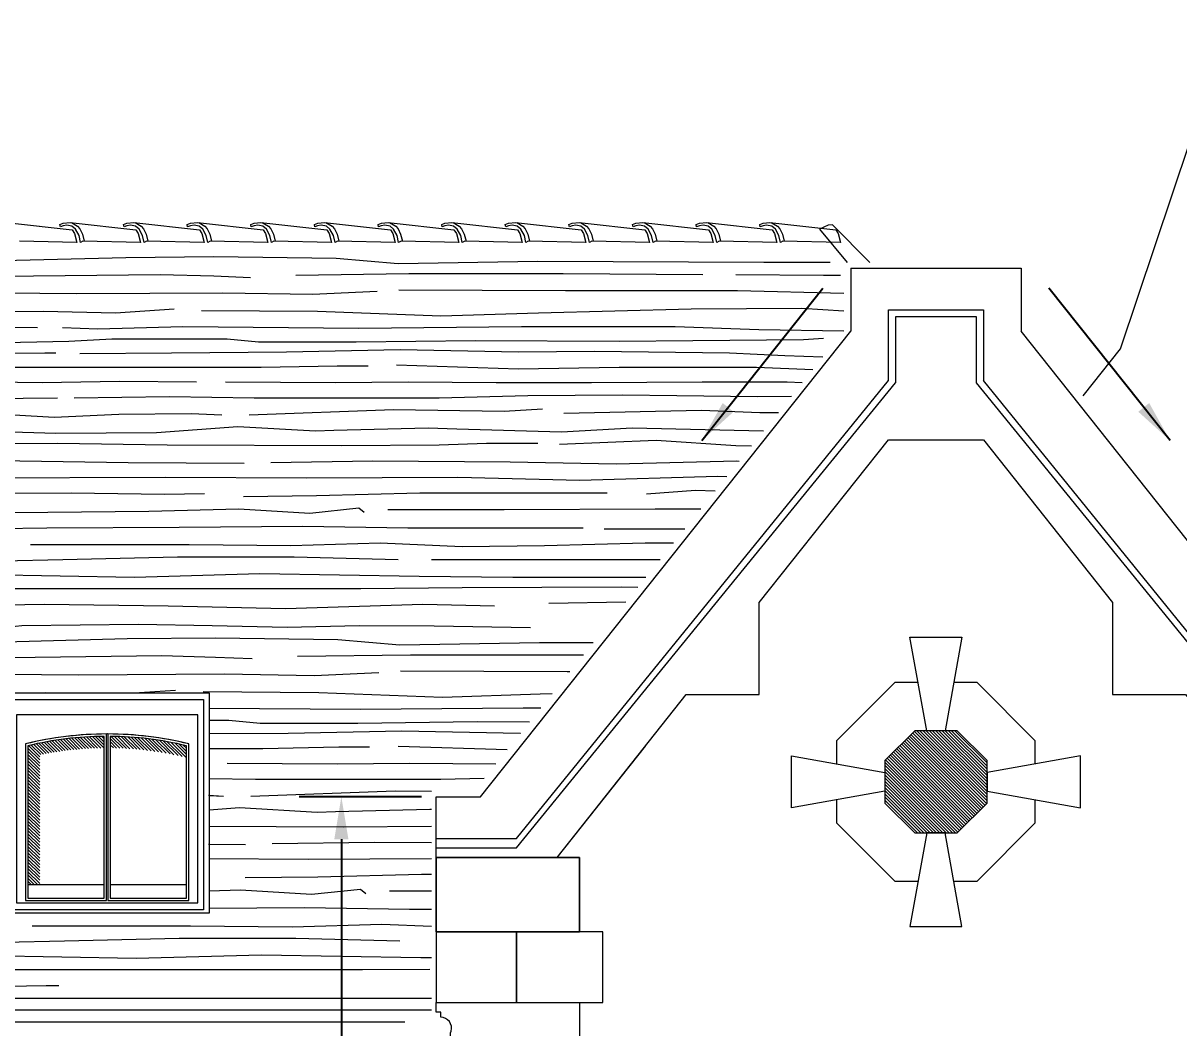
# Model space of a CAD drawing. Header units: millimetres. Extents: x -17502 to -16646, y 1856 to 2034.
# Drawn here: x -16856.463 to -16851.551, y 1867.51 to 1871.781 of the extents above; entities that cross this region are included whole.
import ezdxf

# ---------------------------------------------------------------- set-up
doc = ezdxf.new("R2010")
doc.units = ezdxf.units.MM
doc.layers.get('0').update_dxf_attribs({"lineweight": 9})
doc.layers.get('Defpoints').update_dxf_attribs({"lineweight": 9})
doc.layers.add('blocs', color=7, linetype='Continuous')
doc.layers.add('COUPE', color=7, linetype='Continuous', lineweight=9)
doc.styles.get("Standard").update_dxf_attribs({"font": 'times.ttf'})
doc.dimstyles.get("Standard").update_dxf_attribs({"dimtxt": 0.18, "dimasz": 0.18, "dimexe": 0.18, "dimexo": 0.0625, "dimgap": 0.09, "dimtad": 0, "dimtih": 1, "dimtoh": 1, "dimzin": 0, "dimdsep": 46, "dimtxsty": 'Standard', "dimcen": 0.09, "dimadec": 0, "dimazin": 0, "dimtfac": 1, "dimtofl": 0, "dimtmove": 0, "dimatfit": 3, "dimfxl": 1, "dimtolj": 1, "dimtzin": 0, "dimarcsym": 0})

# ---------------------------------------------------------------- blocks, each defined once
blk = doc.blocks.new('*D535')
at = {"color": 0, "lineweight": -2, "transparency": 16777216}
for p, q in [((-16854.7702, 1868.4923), (-16855.2902, 1868.4923)), ((-16855.1102, 1868.3123), (-16855.1102, 1864.8672)), ((-16855.1102, 1861.0585), (-16855.1102, 1864.5036)), ((-16854.5808, 1860.8785), (-16855.2902, 1860.8785))]:
    blk.add_line(p, q, dxfattribs=at)
at = {"color": 0, "lineweight": 9, "transparency": 16777216}
for points in [[(-16855.1402, 1868.3123), (-16855.0802, 1868.3123), (-16855.1102, 1868.4923)], [(-16855.1402, 1861.0585), (-16855.0802, 1861.0585), (-16855.1102, 1860.8785)]]:
    blk.add_solid(points, dxfattribs=at)
at = {"layer": 'Defpoints', "color": 0, "lineweight": 9, "transparency": 16777216}
for p in [(-16854.7077, 1868.4923), (-16855.1102, 1860.8785), (-16854.5183, 1860.8785)]:
    blk.add_point(p, dxfattribs=at)
at = {"color": 0, "lineweight": 9, "transparency": 16777216, "insert": (-16855.1102, 1864.6854), "char_height": 0.18, "attachment_point": 5}
blk.add_mtext('\\A1;7.61', dxfattribs=at)

msp = doc.modelspace()

# ---------------------------------------------------------------- hatches: boundary and pattern name
at = {"lineweight": 9}
h = msp.add_hatch(dxfattribs=at)
h.set_pattern_fill('ANSI31', color=252, scale=0.003, angle=90, style=0)
h.set_pattern_definition([(135, (3437.796645, 3147.050812), (-0.006735192091, -0.006735192091), [])])
h.paths.add_polyline_path([(-16855.3658, 1866.0789), (-16855.5253, 1866.0789), (-16855.5253, 1865.6589), (-16855.3658, 1865.6589)])
h.paths.add_polyline_path([(-16852.366, 1868.6462), (-16852.4933, 1868.7734), (-16852.6733, 1868.7734), (-16852.8006, 1868.6462), (-16852.8006, 1868.4662), (-16852.6733, 1868.3389), (-16852.4933, 1868.3389), (-16852.366, 1868.4662)])
h.paths.add_polyline_path([(-16852.1333, 1866.2089), (-16852.3233, 1866.2089), (-16852.3233, 1866.0589), (-16852.1333, 1866.0589)])
h.paths.add_polyline_path([(-16852.3433, 1866.2089), (-16852.5333, 1866.2089), (-16852.5333, 1866.0589), (-16852.3433, 1866.0589)])
h.paths.add_polyline_path([(-16852.6333, 1866.2089), (-16852.8233, 1866.2089), (-16852.8233, 1866.0589), (-16852.6333, 1866.0589)])
h.paths.add_polyline_path([(-16852.8433, 1866.2089), (-16853.0333, 1866.2089), (-16853.0333, 1865.9249), (-16853.0333, 1865.7129), (-16852.8833, 1865.7129), (-16852.8833, 1866.0589), (-16852.8433, 1866.0589)])
h.paths.add_polyline_path([(-16852.8833, 1865.6929), (-16853.0333, 1865.6929), (-16853.0333, 1865.5909), (-16853.0333, 1865.2569), (-16853.0333, 1865.2049), (-16852.8833, 1865.2049)])
h.paths.add_polyline_path([(-16852.8833, 1865.1849), (-16853.0333, 1865.1849), (-16853.0333, 1864.9229), (-16853.0333, 1864.6889), (-16852.8833, 1864.6889)])
h = msp.add_hatch(dxfattribs=at)
h.set_pattern_fill('ANSI31', color=252, scale=0.003, angle=90, style=0)
h.set_pattern_definition([(135, (3132.356691, 3451.979851), (-0.006735192091, -0.006735192091), [])])
h.paths.add_polyline_path([(-16856.0929, 1868.7495), (-16856.0929, 1868.7002, -0.058182), (-16855.7684, 1868.6594), (-16855.7684, 1868.7094, 0.057294)])
h.paths.add_polyline_path([(-16856.1179, 1868.7495, 0.057294), (-16856.4423, 1868.7094), (-16856.4423, 1868.1191), (-16856.3923, 1868.1191), (-16856.3923, 1868.6707, -0.049063), (-16856.1179, 1868.7002)])

# ---------------------------------------------------------------- linework, layer by layer
for points in [[(-16852.9453, 1870.7397), (-16852.9453, 1870.7397), (-16852.9453, 1870.4715)], [(-16852.9453, 1870.7397), (-16852.2212, 1870.7397)], [(-16852.2212, 1870.7397), (-16852.2212, 1870.7397), (-16852.2212, 1870.4715)], [(-16852.7853, 1870.2625), (-16852.7853, 1870.5624), (-16852.3811, 1870.5624), (-16852.3812, 1870.2625)], [(-16852.4112, 1870.2525), (-16852.4112, 1870.5324), (-16852.7553, 1870.5324), (-16852.7553, 1870.2525)], [(-16854.5183, 1868.4923), (-16852.9453, 1870.4715)], [(-16850.6483, 1868.4923), (-16852.2212, 1870.4715)], [(-16854.3654, 1868.315), (-16852.7853, 1870.2625)], [(-16854.3654, 1868.275), (-16852.7553, 1870.2525)], [(-16850.8011, 1868.275), (-16852.4112, 1870.2525)], [(-16850.8011, 1868.315), (-16852.3812, 1870.2625)], [(-16854.1933, 1868.235), (-16853.6446, 1868.9268), (-16853.334, 1868.9268), (-16853.334, 1869.3185), (-16852.7853, 1870.0104), (-16852.3812, 1870.0104), (-16851.8325, 1869.3185), (-16851.8325, 1868.9268), (-16851.5219, 1868.9268), (-16850.9732, 1868.235)], [(-16852.7853, 1870.0104), (-16852.3812, 1870.0104)], [(-16852.6591, 1868.9782), (-16852.7581, 1868.9782), (-16853.0053, 1868.731), (-16853.0053, 1868.632)], [(-16852.1613, 1868.632), (-16852.1613, 1868.731), (-16852.4085, 1868.9782), (-16852.5074, 1868.9782)], [(-16854.1933, 1868.235), (-16853.818, 1868.7082)], [(-16854.7077, 1868.235), (-16854.7077, 1868.4923), (-16854.5183, 1868.4923)], [(-16853.0053, 1868.4803), (-16853.0053, 1868.3813), (-16852.7581, 1868.1341), (-16852.6591, 1868.1341)], [(-16852.5074, 1868.1341), (-16852.4085, 1868.1341), (-16852.1613, 1868.3813), (-16852.1613, 1868.4803)], [(-16854.7077, 1868.275), (-16854.7077, 1868.315), (-16854.3654, 1868.315)], [(-16854.7077, 1868.235), (-16854.7077, 1868.275), (-16854.3654, 1868.275)], [(-16854.7272, 1867.6354), (-16863.7273, 1867.6354)], [(-16854.7272, 1867.5854), (-16863.7273, 1867.5854)], [(-16854.8399, 1867.5354), (-16863.7273, 1867.5354)]]:
    msp.add_lwpolyline(points, dxfattribs=at)
for points in [[(-16852.4729, 1869.1704), (-16852.5442, 1868.7734), (-16852.6223, 1868.7734), (-16852.6937, 1869.1704)], [(-16856.5337, 1868.9344), (-16855.6725, 1868.9344), (-16855.6725, 1867.9979), (-16856.5337, 1867.9979)], [(-16856.5143, 1868.9055), (-16855.6964, 1868.9055), (-16855.6964, 1868.0123), (-16856.5143, 1868.0123)], [(-16855.7204, 1868.8407), (-16856.4904, 1868.8407), (-16856.4904, 1868.0413), (-16855.7204, 1868.0413)], [(-16852.4933, 1868.3389), (-16852.366, 1868.4662), (-16852.366, 1868.6462), (-16852.4933, 1868.7734), (-16852.6733, 1868.7734), (-16852.8006, 1868.6462), (-16852.8006, 1868.4662), (-16852.6733, 1868.3389)], [(-16853.1975, 1868.6665), (-16852.8006, 1868.5952), (-16852.8006, 1868.5171), (-16853.1975, 1868.4458)], [(-16851.969, 1868.6665), (-16852.366, 1868.5952), (-16852.366, 1868.5171), (-16851.969, 1868.4458)], [(-16852.4729, 1867.9419), (-16852.5442, 1868.3389), (-16852.6223, 1868.3389), (-16852.6937, 1867.9419)], [(-16854.0983, 1868.235), (-16854.7077, 1868.235), (-16854.7077, 1867.918), (-16854.0983, 1867.918)], [(-16854.7077, 1868.235), (-16854.0983, 1868.235), (-16854.0983, 1867.918), (-16854.7077, 1867.918)], [(-16856.1179, 1868.1191), (-16856.4423, 1868.1191), (-16856.4423, 1868.0623), (-16856.1179, 1868.0623)], [(-16855.7684, 1868.1191), (-16856.0929, 1868.1191), (-16856.0929, 1868.0623), (-16855.7684, 1868.0623)], [(-16854.3654, 1867.918), (-16854.7077, 1867.918), (-16854.7077, 1867.618), (-16854.3654, 1867.618)], [(-16853.9983, 1867.918), (-16854.3654, 1867.918), (-16854.3654, 1867.618), (-16853.9983, 1867.618)]]:
    msp.add_lwpolyline(points, close=True, dxfattribs=at)
for points in [[(-16856.1079, 1868.7596, 0.06042), (-16856.4523, 1868.7172), (-16856.4523, 1868.0523), (-16856.1079, 1868.0523)], [(-16855.7584, 1868.7172, 0.06042), (-16856.1029, 1868.7596), (-16856.1029, 1868.0523), (-16855.7584, 1868.0523)], [(-16856.1179, 1868.7495, 0.057294), (-16856.4423, 1868.7094), (-16856.4423, 1868.0623), (-16856.1179, 1868.0623)], [(-16855.7684, 1868.7094, 0.057294), (-16856.0929, 1868.7495), (-16856.0929, 1868.0623), (-16855.7684, 1868.0623)], [(-16854.6877, 1867.5768), (-16854.7077, 1867.5768), (-16854.7077, 1867.618), (-16854.3654, 1867.618), (-16854.0983, 1867.618), (-16854.0983, 1867.3438), (-16854.5183, 1867.3438), (-16854.5183, 1867.3638), (-16854.5383, 1867.3638, 0.41437), (-16854.6172, 1867.4442, -0.480844), (-16854.6432, 1867.4968, 0.48716), (-16854.6877, 1867.556)]]:
    msp.add_lwpolyline(points, format="xyb", close=True, dxfattribs=at)
msp.add_arc((-16856.1054, 1867.3184), 1.4412, 76.0701, 103.9299, dxfattribs=at)
at = {"layer": 'blocs', "lineweight": 9}
for points in [[(-16858.2426, 1870.7719), (-16857.6748, 1870.7719), (-16857.2245, 1870.7752), (-16856.8426, 1870.7654), (-16856.5489, 1870.7719), (-16856.0268, 1870.785), (-16855.6515, 1870.7883), (-16855.1326, 1870.7817), (-16854.8685, 1870.7589), (-16854.2746, 1870.7687), (-16853.3152, 1870.7654), (-16853.0327, 1870.7647)], [(-16855.3035, 1870.7099), (-16854.8238, 1870.7164), (-16854.1678, 1870.7164), (-16853.5739, 1870.7132)], [(-16857.7146, 1870.7001), (-16857.5383, 1870.7066), (-16857.3197, 1870.7099), (-16857.1043, 1870.6936), (-16856.9868, 1870.7001), (-16856.419, 1870.7066), (-16855.8806, 1870.7132), (-16855.6527, 1870.7066), (-16855.496, 1870.7001)], [(-16853.4336, 1870.7132), (-16853.0616, 1870.7099), (-16852.9894, 1870.7093)], [(-16857.0241, 1870.6382), (-16856.2344, 1870.6316), (-16855.6143, 1870.6349), (-16855.2325, 1870.6284), (-16854.9584, 1870.6414)], [(-16854.8652, 1870.648), (-16854.157, 1870.6447), (-16853.426, 1870.6447), (-16852.9743, 1870.633)], [(-16855.705, 1870.5597), (-16855.2122, 1870.5565), (-16854.6868, 1870.5369), (-16854.2724, 1870.55), (-16853.6229, 1870.5663), (-16853.153, 1870.5695), (-16852.9743, 1870.5577)], [(-16857.4368, 1870.5532), (-16857.117, 1870.5467), (-16856.7286, 1870.5532), (-16856.3762, 1870.5564), (-16856.0694, 1870.5499), (-16855.8214, 1870.5662)], [(-16858.2912, 1870.4781), (-16857.8447, 1870.4781), (-16857.2345, 1870.4813), (-16856.7058, 1870.4911), (-16856.4023, 1870.4879)], [(-16856.2957, 1870.4878), (-16856.1456, 1870.4813), (-16855.7834, 1870.4911), (-16855.036, 1870.4846), (-16854.3442, 1870.4911), (-16853.6915, 1870.4911), (-16853.3358, 1870.4791), (-16852.9743, 1870.4731)], [(-16856.8882, 1870.4356), (-16856.6108, 1870.4225), (-16856.2681, 1870.429), (-16856.0854, 1870.4388), (-16855.5959, 1870.4388), (-16855.4621, 1870.4258), (-16855.0476, 1870.4258), (-16854.5394, 1870.4324), (-16853.9291, 1870.4292), (-16853.6158, 1870.4324), (-16853.1459, 1870.4357), (-16853.0611, 1870.4422)], [(-16857.9428, 1870.3638), (-16857.6556, 1870.3638), (-16857.4206, 1870.3638), (-16857.1889, 1870.3638), (-16856.9768, 1870.3704), (-16856.6701, 1870.3769), (-16856.3698, 1870.3802), (-16856.3241, 1870.3802)], [(-16856.221, 1870.3769), (-16855.8327, 1870.3802), (-16855.3432, 1870.3834), (-16854.8602, 1870.3932), (-16854.3576, 1870.3834), (-16854.0345, 1870.3867), (-16853.4602, 1870.3802), (-16853.2252, 1870.3676), (-16853.0636, 1870.3621)], [(-16858.2912, 1870.3057), (-16858.0441, 1870.3083), (-16857.7275, 1870.3083), (-16857.3522, 1870.3051), (-16857.1173, 1870.3149), (-16856.8692, 1870.3214), (-16856.5755, 1870.3181), (-16856.1513, 1870.3181), (-16855.7989, 1870.3181), (-16855.4506, 1870.3182), (-16855.1275, 1870.3247), (-16854.9969, 1870.3247)], [(-16854.8762, 1870.328), (-16854.3573, 1870.3117), (-16853.9298, 1870.3182), (-16853.3457, 1870.3182), (-16853.1059, 1870.3094)], [(-16857.3449, 1870.2398), (-16856.9337, 1870.2463), (-16856.8032, 1870.2593), (-16856.3822, 1870.2528), (-16856.0526, 1870.2593), (-16855.7263, 1870.2561)], [(-16855.6023, 1870.2561), (-16855.1356, 1870.2528), (-16854.8256, 1870.2561), (-16854.4516, 1870.2528), (-16854.047, 1870.2528), (-16853.577, 1870.2561), (-16853.2148, 1870.2561), (-16853.1512, 1870.2531)], [(-16858.0106, 1870.1778), (-16857.3546, 1870.1876), (-16856.7574, 1870.1843), (-16856.3169, 1870.1876)], [(-16856.2451, 1870.1876), (-16855.8404, 1870.1941), (-16855.4814, 1870.1876), (-16855.0115, 1870.1876), (-16854.695, 1870.1876), (-16854.3171, 1870.1976), (-16853.9158, 1870.2008), (-16853.6841, 1870.1976), (-16853.3414, 1870.1943), (-16853.1972, 1870.1959)], [(-16855.502, 1870.1159), (-16854.8885, 1870.1388), (-16854.4186, 1870.1322), (-16854.2554, 1870.142)], [(-16854.1641, 1870.1225), (-16853.5799, 1870.1355), (-16853.3319, 1870.1257), (-16853.253, 1870.1265)], [(-16857.4168, 1870.1159), (-16857.0513, 1870.1126), (-16856.6727, 1870.1257), (-16856.3301, 1870.1061), (-16856.0559, 1870.1192), (-16855.7492, 1870.1224), (-16855.6186, 1870.1159)], [(-16858.2912, 1870.0483), (-16858.0627, 1870.0605), (-16857.8767, 1870.0605), (-16857.348, 1870.0572), (-16856.9368, 1870.0572), (-16856.3233, 1870.0376), (-16855.8958, 1870.0409), (-16855.5499, 1870.067), (-16855.2203, 1870.0474), (-16855.142, 1870.0507), (-16854.7406, 1870.0605), (-16854.6198, 1870.0572), (-16854.174, 1870.0442), (-16853.8738, 1870.0605), (-16853.3162, 1870.0479)], [(-16858.2912, 1869.9854), (-16857.769, 1869.9854), (-16857.3056, 1869.9854), (-16856.8716, 1869.9919), (-16856.3168, 1869.9952), (-16855.8501, 1869.9886), (-16855.1093, 1869.9854), (-16854.6949, 1869.9886), (-16854.4935, 1869.9952), (-16854.2749, 1869.9952)], [(-16854.1835, 1869.9919), (-16853.7723, 1870.0082), (-16853.433, 1869.9854), (-16853.3671, 1869.9846)], [(-16858.0106, 1869.9104), (-16857.3677, 1869.9104), (-16856.6628, 1869.9234), (-16856.0167, 1869.9136), (-16855.5239, 1869.9104)], [(-16855.4106, 1869.9136), (-16854.9766, 1869.9201), (-16854.3925, 1869.9169), (-16853.9421, 1869.9071), (-16853.4298, 1869.9201), (-16853.4192, 1869.9198)], [(-16858.2912, 1869.8479), (-16857.8708, 1869.845), (-16857.3422, 1869.8516), (-16856.6732, 1869.8483), (-16855.8573, 1869.8516), (-16855.2578, 1869.8483), (-16854.6149, 1869.8515), (-16854.096, 1869.8385), (-16853.5118, 1869.8548), (-16853.4717, 1869.8545)], [(-16857.3161, 1869.7793), (-16857.002, 1869.7674), (-16856.7383, 1869.7822), (-16856.2584, 1869.7852), (-16855.8613, 1869.7793), (-16855.6925, 1869.7822)], [(-16855.5255, 1869.7692), (-16855.2164, 1869.7729), (-16854.777, 1869.7841), (-16854.4269, 1869.7841), (-16854.155, 1869.7841), (-16853.98, 1869.7841)], [(-16853.8139, 1869.7804), (-16853.6053, 1869.7953), (-16853.521, 1869.7932)], [(-16858.2912, 1869.7097), (-16857.929, 1869.7097), (-16857.5863, 1869.7059), (-16857.1953, 1869.7022), (-16856.7819, 1869.6985), (-16856.3574, 1869.7022), (-16855.9291, 1869.7059), (-16855.5455, 1869.7171), (-16855.2439, 1869.6985), (-16855.0353, 1869.7208), (-16855.013, 1869.7022)], [(-16854.913, 1869.7134), (-16854.4177, 1869.7134), (-16853.7771, 1869.7171), (-16853.5822, 1869.7171)], [(-16858.2912, 1869.6487), (-16857.9031, 1869.6388), (-16857.4004, 1869.6276), (-16856.9796, 1869.6276), (-16856.3614, 1869.6351), (-16855.799, 1869.6388), (-16855.2739, 1869.6425), (-16854.8276, 1869.6351), (-16854.4031, 1869.6351), (-16854.0828, 1869.6351)], [(-16853.9934, 1869.6314), (-16853.6511, 1869.6314)], [(-16856.4317, 1869.5644), (-16855.7576, 1869.5644), (-16855.3256, 1869.5607), (-16854.9457, 1869.5718), (-16854.5968, 1869.5569), (-16854.2467, 1869.5607), (-16853.8185, 1869.5718), (-16853.699, 1869.5718)], [(-16857.1544, 1869.5048), (-16856.8081, 1869.4899), (-16856.2942, 1869.501), (-16855.8063, 1869.5122), (-16855.311, 1869.5122), (-16854.8683, 1869.501)], [(-16854.7267, 1869.501), (-16854.224, 1869.501), (-16853.7559, 1869.501)], [(-16856.6222, 1869.4378), (-16855.9891, 1869.4266), (-16855.4566, 1869.4415), (-16854.7795, 1869.4303), (-16854.3811, 1869.4266), (-16853.8158, 1869.4266)], [(-16858.2912, 1869.3675), (-16857.4261, 1869.3781), (-16856.5249, 1869.3781), (-16855.8024, 1869.3781), (-16855.0278, 1869.3781), (-16854.5968, 1869.3818), (-16853.919, 1869.3856), (-16853.8504, 1869.3835)], [(-16857.6643, 1869.3), (-16857.0387, 1869.3), (-16856.372, 1869.3112), (-16855.8469, 1869.3037), (-16855.3479, 1869.2925), (-16854.7632, 1869.3112), (-16854.4589, 1869.3037)], [(-16854.228, 1869.3149), (-16853.901, 1869.3206)], [(-16857.5245, 1869.2139), (-16857.1491, 1869.2115), (-16856.8682, 1869.2139), (-16856.5776, 1869.209), (-16856.4686, 1869.2211), (-16855.9722, 1869.226), (-16855.6598, 1869.2211), (-16855.3401, 1869.2139), (-16855.035, 1869.2211), (-16854.7153, 1869.2187), (-16854.3065, 1869.2115)], [(-16858.2357, 1869.1518), (-16857.6679, 1869.1518), (-16857.2175, 1869.155), (-16856.8357, 1869.1452), (-16856.542, 1869.1518), (-16856.0198, 1869.1648), (-16855.6446, 1869.1681), (-16855.1257, 1869.1616), (-16854.8616, 1869.1387), (-16854.2676, 1869.1485), (-16854.04, 1869.1477)], [(-16855.2965, 1869.0897), (-16854.8168, 1869.0962), (-16854.1609, 1869.0962), (-16854.0817, 1869.0958)], [(-16857.7076, 1869.0799), (-16857.5314, 1869.0865), (-16857.3127, 1869.0897), (-16857.0974, 1869.0734), (-16856.9799, 1869.0799), (-16856.4121, 1869.0865), (-16855.8736, 1869.093), (-16855.6457, 1869.0864), (-16855.4891, 1869.0799)], [(-16857.0172, 1869.018), (-16856.2274, 1869.0115), (-16855.6074, 1869.0147), (-16855.2256, 1869.0082), (-16854.9514, 1869.0213)], [(-16854.8582, 1869.0278), (-16854.1501, 1869.0245), (-16854.1391, 1869.0245)], [(-16857.4298, 1868.933), (-16857.11, 1868.9265), (-16856.7217, 1868.933), (-16856.3692, 1868.9363), (-16856.2827, 1868.9344)], [(-16855.9913, 1868.9344), (-16855.8145, 1868.946)], [(-16855.698, 1868.9396), (-16855.2053, 1868.9363), (-16854.6798, 1868.9167), (-16854.2654, 1868.9298), (-16854.2142, 1868.9311)], [(-16855.6725, 1868.87), (-16855.0291, 1868.8644), (-16854.3373, 1868.8709), (-16854.2626, 1868.8709)], [(-16855.6725, 1868.8187), (-16855.5889, 1868.8187), (-16855.4551, 1868.8056), (-16855.0407, 1868.8056), (-16854.5324, 1868.8123), (-16854.3107, 1868.8111)], [(-16855.6725, 1868.761), (-16855.3362, 1868.7633), (-16854.8532, 1868.773), (-16854.3507, 1868.7633), (-16854.3491, 1868.7633)], [(-16855.6725, 1868.698), (-16855.4436, 1868.698), (-16855.1205, 1868.7045), (-16854.99, 1868.7045)], [(-16854.8692, 1868.7078), (-16854.4054, 1868.6932)], [(-16855.5953, 1868.6359), (-16855.1287, 1868.6326), (-16854.8186, 1868.6359), (-16854.4541, 1868.6327)], [(-16855.6725, 1868.571), (-16855.4745, 1868.5674), (-16855.0046, 1868.5674), (-16854.688, 1868.5674), (-16854.5026, 1868.5723)], [(-16855.4951, 1868.4958), (-16854.8816, 1868.5186), (-16854.7272, 1868.5165)], [(-16855.6747, 1868.4989), (-16855.6117, 1868.4957)], [(-16855.6725, 1868.4988), (-16855.6117, 1868.4957)], [(-16855.6725, 1868.437), (-16855.543, 1868.4468), (-16855.2134, 1868.4272), (-16855.135, 1868.4305), (-16854.7336, 1868.4403), (-16854.7272, 1868.4401)], [(-16855.6725, 1868.3677), (-16855.1024, 1868.3652), (-16854.7272, 1868.3682)], [(-16855.6747, 1868.2912), (-16855.5169, 1868.2902)], [(-16855.6725, 1868.2912), (-16855.5169, 1868.2902)], [(-16855.4037, 1868.2934), (-16854.9697, 1868.3), (-16854.7272, 1868.2986)], [(-16855.6725, 1868.2304), (-16855.2508, 1868.2281), (-16854.7272, 1868.2308)], [(-16855.5186, 1868.149), (-16855.2095, 1868.1527), (-16854.77, 1868.1639), (-16854.7272, 1868.1639)], [(-16855.6725, 1868.093), (-16855.5386, 1868.0969), (-16855.2369, 1868.0783), (-16855.0284, 1868.1006), (-16855.006, 1868.082)], [(-16854.906, 1868.0932), (-16854.7272, 1868.0932)], [(-16855.6725, 1868.0195), (-16855.267, 1868.0224), (-16854.8207, 1868.0149), (-16854.7272, 1868.0149)], [(-16856.4247, 1867.9442), (-16855.7507, 1867.9442), (-16855.3187, 1867.9405), (-16854.9388, 1867.9517), (-16854.7272, 1867.9426)], [(-16857.1475, 1867.8846), (-16856.8011, 1867.8697), (-16856.2872, 1867.8809), (-16855.7993, 1867.892), (-16855.304, 1867.892), (-16854.8613, 1867.8809)], [(-16856.6153, 1867.8176), (-16855.9821, 1867.8064), (-16855.4496, 1867.8213), (-16854.7726, 1867.8101), (-16854.7272, 1867.8094)], [(-16858.2842, 1867.7474), (-16857.4191, 1867.7579), (-16856.5179, 1867.7579), (-16855.7954, 1867.7579), (-16855.0208, 1867.7579), (-16854.7345, 1867.7604)], [(-16857.6574, 1867.6798), (-16857.0317, 1867.6798), (-16856.3651, 1867.691), (-16856.3106, 1867.6902)]]:
    msp.add_lwpolyline(points, dxfattribs=at)
at = {"layer": 'COUPE', "color": 7, "linetype": 'Continuous', "lineweight": 9}
for p, q in [((-16856.5334, 1870.9338), (-16856.2539, 1870.9028)), ((-16856.3062, 1870.9256), (-16856.2921, 1870.9313)), ((-16856.3042, 1870.9144), (-16856.3062, 1870.9256)), ((-16856.2925, 1870.9197), (-16856.3042, 1870.9144)), ((-16856.277, 1870.9227), (-16856.2925, 1870.9197)), ((-16856.2921, 1870.9313), (-16856.263, 1870.9338)), ((-16856.2554, 1870.9181), (-16856.277, 1870.9227)), ((-16856.263, 1870.9338), (-16855.9835, 1870.9028)), ((-16856.2573, 1870.9338), (-16856.2312, 1870.9184)), ((-16856.24, 1870.9056), (-16856.2554, 1870.9181)), ((-16856.2312, 1870.9184), (-16856.2213, 1870.9064)), ((-16856.0358, 1870.9256), (-16856.0217, 1870.9313)), ((-16856.0338, 1870.9144), (-16856.0358, 1870.9256)), ((-16856.0221, 1870.9197), (-16856.0338, 1870.9144)), ((-16856.0066, 1870.9227), (-16856.0221, 1870.9197)), ((-16856.0217, 1870.9313), (-16855.9926, 1870.9338)), ((-16855.985, 1870.9181), (-16856.0066, 1870.9227)), ((-16855.9926, 1870.9338), (-16855.7131, 1870.9028)), ((-16855.9869, 1870.9338), (-16855.9608, 1870.9184)), ((-16855.9696, 1870.9056), (-16855.985, 1870.9181)), ((-16855.9608, 1870.9184), (-16855.9509, 1870.9064)), ((-16855.7654, 1870.9256), (-16855.7513, 1870.9313)), ((-16855.7634, 1870.9144), (-16855.7654, 1870.9256)), ((-16855.7517, 1870.9197), (-16855.7634, 1870.9144)), ((-16855.7362, 1870.9227), (-16855.7517, 1870.9197)), ((-16855.7513, 1870.9313), (-16855.7222, 1870.9338)), ((-16855.7146, 1870.9181), (-16855.7362, 1870.9227)), ((-16855.7222, 1870.9338), (-16855.4427, 1870.9028)), ((-16855.7165, 1870.9338), (-16855.6904, 1870.9184)), ((-16855.6993, 1870.9056), (-16855.7146, 1870.9181)), ((-16855.6904, 1870.9184), (-16855.6805, 1870.9064)), ((-16855.495, 1870.9256), (-16855.4809, 1870.9313)), ((-16855.493, 1870.9144), (-16855.495, 1870.9256)), ((-16855.4813, 1870.9197), (-16855.493, 1870.9144)), ((-16855.4658, 1870.9227), (-16855.4813, 1870.9197)), ((-16855.4809, 1870.9313), (-16855.4518, 1870.9338)), ((-16855.4442, 1870.9181), (-16855.4658, 1870.9227)), ((-16855.4518, 1870.9338), (-16855.1723, 1870.9028)), ((-16855.4461, 1870.9338), (-16855.42, 1870.9184)), ((-16855.4289, 1870.9056), (-16855.4442, 1870.9181)), ((-16855.42, 1870.9184), (-16855.4101, 1870.9064)), ((-16855.2246, 1870.9256), (-16855.2105, 1870.9313)), ((-16855.2226, 1870.9144), (-16855.2246, 1870.9256)), ((-16855.2109, 1870.9197), (-16855.2226, 1870.9144)), ((-16855.1954, 1870.9227), (-16855.2109, 1870.9197)), ((-16855.2105, 1870.9313), (-16855.1814, 1870.9338)), ((-16855.1738, 1870.9181), (-16855.1954, 1870.9227)), ((-16855.1814, 1870.9338), (-16854.9019, 1870.9028)), ((-16855.1757, 1870.9338), (-16855.1496, 1870.9184)), ((-16855.1585, 1870.9056), (-16855.1738, 1870.9181)), ((-16855.1496, 1870.9184), (-16855.1397, 1870.9064)), ((-16854.9542, 1870.9256), (-16854.9401, 1870.9313)), ((-16854.9522, 1870.9144), (-16854.9542, 1870.9256)), ((-16854.9405, 1870.9197), (-16854.9522, 1870.9144)), ((-16854.925, 1870.9227), (-16854.9405, 1870.9197)), ((-16854.9401, 1870.9313), (-16854.911, 1870.9338)), ((-16854.9034, 1870.9181), (-16854.925, 1870.9227)), ((-16854.911, 1870.9338), (-16854.6315, 1870.9028)), ((-16854.9053, 1870.9338), (-16854.8792, 1870.9184)), ((-16854.8881, 1870.9056), (-16854.9034, 1870.9181)), ((-16854.8792, 1870.9184), (-16854.8693, 1870.9064)), ((-16854.6838, 1870.9256), (-16854.6697, 1870.9313)), ((-16854.6818, 1870.9144), (-16854.6838, 1870.9256)), ((-16854.6701, 1870.9197), (-16854.6818, 1870.9144)), ((-16854.6546, 1870.9227), (-16854.6701, 1870.9197)), ((-16854.6697, 1870.9313), (-16854.6406, 1870.9338)), ((-16854.633, 1870.9181), (-16854.6546, 1870.9227)), ((-16854.6406, 1870.9338), (-16854.3611, 1870.9028)), ((-16854.6349, 1870.9338), (-16854.6088, 1870.9184)), ((-16854.6177, 1870.9056), (-16854.633, 1870.9181)), ((-16854.6088, 1870.9184), (-16854.5989, 1870.9064)), ((-16854.4134, 1870.9256), (-16854.3993, 1870.9313)), ((-16854.4114, 1870.9144), (-16854.4134, 1870.9256)), ((-16854.3997, 1870.9197), (-16854.4114, 1870.9144)), ((-16854.3842, 1870.9227), (-16854.3997, 1870.9197)), ((-16854.3993, 1870.9313), (-16854.3702, 1870.9338)), ((-16854.3627, 1870.9181), (-16854.3842, 1870.9227)), ((-16854.3702, 1870.9338), (-16854.0907, 1870.9028)), ((-16854.3645, 1870.9338), (-16854.3384, 1870.9184)), ((-16854.3473, 1870.9056), (-16854.3627, 1870.9181)), ((-16854.3384, 1870.9184), (-16854.3285, 1870.9064)), ((-16854.143, 1870.9256), (-16854.1289, 1870.9313)), ((-16854.141, 1870.9144), (-16854.143, 1870.9256)), ((-16854.1293, 1870.9197), (-16854.141, 1870.9144)), ((-16854.1138, 1870.9227), (-16854.1293, 1870.9197)), ((-16854.1289, 1870.9313), (-16854.0998, 1870.9338)), ((-16854.0923, 1870.9181), (-16854.1138, 1870.9227)), ((-16854.0998, 1870.9338), (-16853.8203, 1870.9028)), ((-16854.0941, 1870.9338), (-16854.068, 1870.9184)), ((-16854.0769, 1870.9056), (-16854.0923, 1870.9181)), ((-16854.068, 1870.9184), (-16854.0581, 1870.9064)), ((-16853.8727, 1870.9256), (-16853.8585, 1870.9313)), ((-16853.8706, 1870.9144), (-16853.8727, 1870.9256)), ((-16853.8589, 1870.9197), (-16853.8706, 1870.9144)), ((-16853.8434, 1870.9227), (-16853.8589, 1870.9197)), ((-16853.8585, 1870.9313), (-16853.8294, 1870.9338)), ((-16853.8219, 1870.9181), (-16853.8434, 1870.9227)), ((-16853.8294, 1870.9338), (-16853.5499, 1870.9028)), ((-16853.8237, 1870.9338), (-16853.7976, 1870.9184)), ((-16853.8065, 1870.9056), (-16853.8219, 1870.9181)), ((-16853.7976, 1870.9184), (-16853.7877, 1870.9064)), ((-16853.6023, 1870.9256), (-16853.5881, 1870.9313)), ((-16853.6002, 1870.9144), (-16853.6023, 1870.9256)), ((-16853.5885, 1870.9197), (-16853.6002, 1870.9144)), ((-16853.573, 1870.9227), (-16853.5885, 1870.9197)), ((-16853.5881, 1870.9313), (-16853.559, 1870.9338)), ((-16853.5515, 1870.9181), (-16853.573, 1870.9227)), ((-16853.559, 1870.9338), (-16853.2795, 1870.9028)), ((-16853.5533, 1870.9338), (-16853.5272, 1870.9184)), ((-16853.5361, 1870.9056), (-16853.5515, 1870.9181)), ((-16853.5272, 1870.9184), (-16853.5173, 1870.9064)), ((-16853.3319, 1870.9256), (-16853.3177, 1870.9313)), ((-16853.3298, 1870.9144), (-16853.3319, 1870.9256)), ((-16853.3181, 1870.9197), (-16853.3298, 1870.9144)), ((-16853.3026, 1870.9227), (-16853.3181, 1870.9197)), ((-16853.3177, 1870.9313), (-16853.2886, 1870.9338)), ((-16853.2811, 1870.9181), (-16853.3026, 1870.9227)), ((-16853.2886, 1870.9338), (-16853.0091, 1870.9028)), ((-16853.2829, 1870.9338), (-16853.2568, 1870.9184)), ((-16853.2657, 1870.9056), (-16853.2811, 1870.9181)), ((-16853.2568, 1870.9184), (-16853.2469, 1870.9064)), ((-16853.0419, 1870.9216), (-16853.0776, 1870.9058)), ((-16853.0231, 1870.9238), (-16853.0419, 1870.9216)), ((-16852.8642, 1870.7639), (-16853.0231, 1870.9238)), ((-16856.2539, 1870.9028), (-16856.2438, 1870.8867)), ((-16856.2438, 1870.8867), (-16856.234, 1870.8489)), ((-16856.2252, 1870.8779), (-16856.24, 1870.9056)), ((-16856.2187, 1870.8489), (-16856.2252, 1870.8779)), ((-16856.2213, 1870.9064), (-16856.2103, 1870.8843)), ((-16856.2103, 1870.8843), (-16856.2028, 1870.8537)), ((-16855.9835, 1870.9028), (-16855.9734, 1870.8867)), ((-16855.9734, 1870.8867), (-16855.9636, 1870.8489)), ((-16855.9548, 1870.8779), (-16855.9696, 1870.9056)), ((-16855.9483, 1870.8489), (-16855.9548, 1870.8779)), ((-16855.9509, 1870.9064), (-16855.9399, 1870.8843)), ((-16855.9399, 1870.8843), (-16855.9324, 1870.8537)), ((-16855.7131, 1870.9028), (-16855.703, 1870.8867)), ((-16855.703, 1870.8867), (-16855.6932, 1870.8489)), ((-16855.6844, 1870.8779), (-16855.6993, 1870.9056)), ((-16855.6779, 1870.8489), (-16855.6844, 1870.8779)), ((-16855.6805, 1870.9064), (-16855.6695, 1870.8843)), ((-16855.6695, 1870.8843), (-16855.662, 1870.8537)), ((-16855.4427, 1870.9028), (-16855.4326, 1870.8867)), ((-16855.4326, 1870.8867), (-16855.4228, 1870.8489)), ((-16855.414, 1870.8779), (-16855.4289, 1870.9056)), ((-16855.4075, 1870.8489), (-16855.414, 1870.8779)), ((-16855.4101, 1870.9064), (-16855.3991, 1870.8843)), ((-16855.3991, 1870.8843), (-16855.3916, 1870.8537)), ((-16855.1723, 1870.9028), (-16855.1622, 1870.8867)), ((-16855.1622, 1870.8867), (-16855.1524, 1870.8489)), ((-16855.1436, 1870.8779), (-16855.1585, 1870.9056)), ((-16855.1372, 1870.8489), (-16855.1436, 1870.8779)), ((-16855.1397, 1870.9064), (-16855.1287, 1870.8843)), ((-16855.1287, 1870.8843), (-16855.1212, 1870.8537)), ((-16854.9019, 1870.9028), (-16854.8918, 1870.8867)), ((-16854.8918, 1870.8867), (-16854.882, 1870.8489)), ((-16854.8732, 1870.8779), (-16854.8881, 1870.9056)), ((-16854.8668, 1870.8489), (-16854.8732, 1870.8779)), ((-16854.8693, 1870.9064), (-16854.8583, 1870.8843)), ((-16854.8583, 1870.8843), (-16854.8508, 1870.8537)), ((-16854.6315, 1870.9028), (-16854.6214, 1870.8867)), ((-16854.6214, 1870.8867), (-16854.6116, 1870.8489)), ((-16854.6028, 1870.8779), (-16854.6177, 1870.9056)), ((-16854.5964, 1870.8489), (-16854.6028, 1870.8779)), ((-16854.5989, 1870.9064), (-16854.5879, 1870.8843)), ((-16854.5879, 1870.8843), (-16854.5804, 1870.8537)), ((-16854.3611, 1870.9028), (-16854.351, 1870.8867)), ((-16854.351, 1870.8867), (-16854.3412, 1870.8489)), ((-16854.3324, 1870.8779), (-16854.3473, 1870.9056)), ((-16854.326, 1870.8489), (-16854.3324, 1870.8779)), ((-16854.3285, 1870.9064), (-16854.3175, 1870.8843)), ((-16854.3175, 1870.8843), (-16854.31, 1870.8537)), ((-16854.0907, 1870.9028), (-16854.0806, 1870.8867)), ((-16854.0806, 1870.8867), (-16854.0708, 1870.8489)), ((-16854.062, 1870.8779), (-16854.0769, 1870.9056)), ((-16854.0556, 1870.8489), (-16854.062, 1870.8779)), ((-16854.0581, 1870.9064), (-16854.0471, 1870.8843)), ((-16854.0471, 1870.8843), (-16854.0396, 1870.8537)), ((-16853.8203, 1870.9028), (-16853.8102, 1870.8867)), ((-16853.8102, 1870.8867), (-16853.8004, 1870.8489)), ((-16853.7916, 1870.8779), (-16853.8065, 1870.9056)), ((-16853.7852, 1870.8489), (-16853.7916, 1870.8779)), ((-16853.7877, 1870.9064), (-16853.7768, 1870.8843)), ((-16853.7768, 1870.8843), (-16853.7692, 1870.8537)), ((-16853.5499, 1870.9028), (-16853.5399, 1870.8867)), ((-16853.5399, 1870.8867), (-16853.53, 1870.8489)), ((-16853.5212, 1870.8779), (-16853.5361, 1870.9056)), ((-16853.5148, 1870.8489), (-16853.5212, 1870.8779)), ((-16853.5173, 1870.9064), (-16853.5064, 1870.8843)), ((-16853.5064, 1870.8843), (-16853.4988, 1870.8537)), ((-16853.2795, 1870.9028), (-16853.2695, 1870.8867)), ((-16853.2695, 1870.8867), (-16853.2596, 1870.8489)), ((-16853.2508, 1870.8779), (-16853.2657, 1870.9056)), ((-16853.2444, 1870.8489), (-16853.2508, 1870.8779)), ((-16853.2469, 1870.9064), (-16853.236, 1870.8843)), ((-16853.236, 1870.8843), (-16853.2284, 1870.8537)), ((-16853.0776, 1870.9058), (-16852.9602, 1870.7639)), ((-16853.0091, 1870.9028), (-16852.9991, 1870.8867)), ((-16852.9991, 1870.8867), (-16852.9892, 1870.8489)), ((-16856.234, 1870.8489), (-16856.4788, 1870.8537)), ((-16856.2084, 1870.8537), (-16856.2187, 1870.8489)), ((-16855.9636, 1870.8489), (-16856.2084, 1870.8537)), ((-16855.938, 1870.8537), (-16855.9483, 1870.8489)), ((-16855.6932, 1870.8489), (-16855.938, 1870.8537)), ((-16855.6676, 1870.8537), (-16855.6779, 1870.8489)), ((-16855.4228, 1870.8489), (-16855.6676, 1870.8537)), ((-16855.3972, 1870.8537), (-16855.4075, 1870.8489)), ((-16855.1524, 1870.8489), (-16855.3972, 1870.8537)), ((-16855.1268, 1870.8537), (-16855.1372, 1870.8489)), ((-16854.882, 1870.8489), (-16855.1268, 1870.8537)), ((-16854.8565, 1870.8537), (-16854.8668, 1870.8489)), ((-16854.6116, 1870.8489), (-16854.8565, 1870.8537)), ((-16854.5861, 1870.8537), (-16854.5964, 1870.8489)), ((-16854.3412, 1870.8489), (-16854.5861, 1870.8537)), ((-16854.3157, 1870.8537), (-16854.326, 1870.8489)), ((-16854.0708, 1870.8489), (-16854.3157, 1870.8537)), ((-16854.0453, 1870.8537), (-16854.0556, 1870.8489)), ((-16853.8004, 1870.8489), (-16854.0453, 1870.8537)), ((-16853.7749, 1870.8537), (-16853.7852, 1870.8489)), ((-16853.53, 1870.8489), (-16853.7749, 1870.8537)), ((-16853.5045, 1870.8537), (-16853.5148, 1870.8489)), ((-16853.2596, 1870.8489), (-16853.5045, 1870.8537)), ((-16853.2341, 1870.8537), (-16853.2444, 1870.8489)), ((-16852.9892, 1870.8489), (-16853.2341, 1870.8537))]:
    msp.add_line(p, q, dxfattribs=at)
at = {"layer": 'COUPE', "color": 7, "lineweight": 9}
msp.add_lwpolyline([(-16851.958, 1870.1964), (-16851.7994, 1870.396), (-16851.1349, 1872.3789)], dxfattribs=at)

# ---------------------------------------------------------------- dimensions: what is measured, and where the dimension line sits
at = {"lineweight": 9}
dim = msp.add_linear_dim(base=(-16855.1102, 1860.8785), p1=(-16854.7077, 1868.4923), p2=(-16854.5183, 1860.8785), angle=90, dimstyle='Standard', dxfattribs=at)
dim.commit()
dim.dimension.update_dxf_attribs({"geometry": '*D535', "text_midpoint": (-16855.1102, 1864.6854)})

# ---------------------------------------------------------------- leaders
for points in [[(-16853.5785, 1870.0067), (-16853.0638, 1870.6543)], [(-16851.588, 1870.0067), (-16852.1028, 1870.6543)]]:
    msp.add_leader(points, dimstyle='Standard', dxfattribs=at)

doc.saveas('drawing.dxf')
